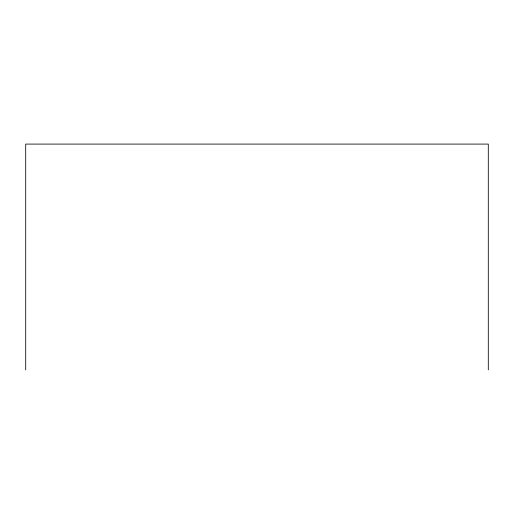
<?xml version="1.0" encoding="UTF-8"?>
<svg xmlns="http://www.w3.org/2000/svg" width="514" height="514" viewBox="0 0 514 514"><rect width="100%" height="100%" fill="white"/><g stroke="black" fill="none" stroke-linecap="round" stroke-linejoin="round"><path stroke-width="0.77" d="M488.3 369.913L488.3 144.087L25.7 144.087L25.7 369.913"/></g></svg>
